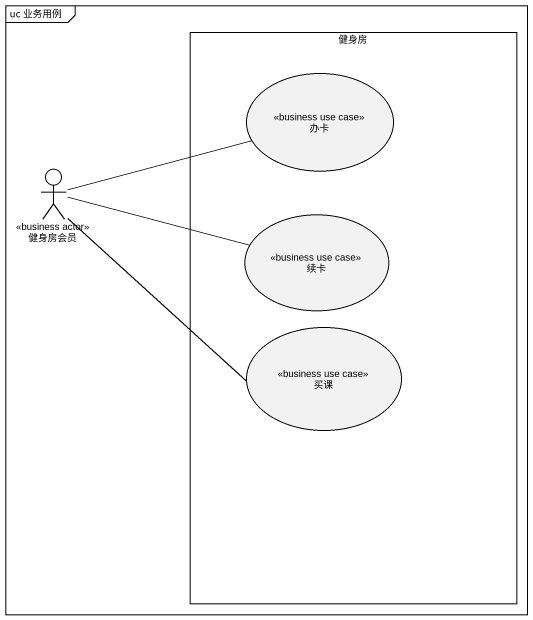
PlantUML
@startuml
mainframe uc 业务用例
rectangle 健身房 {
  usecase 办卡 <<business use case>>
  usecase 续卡 <<business use case>>
  usecase 买课 <<business use case>>
}
actor 健身房会员 <<business actor>>
健身房会员 -right- 办卡
健身房会员 -right- 续卡
健身房会员 -- 买课
@enduml
